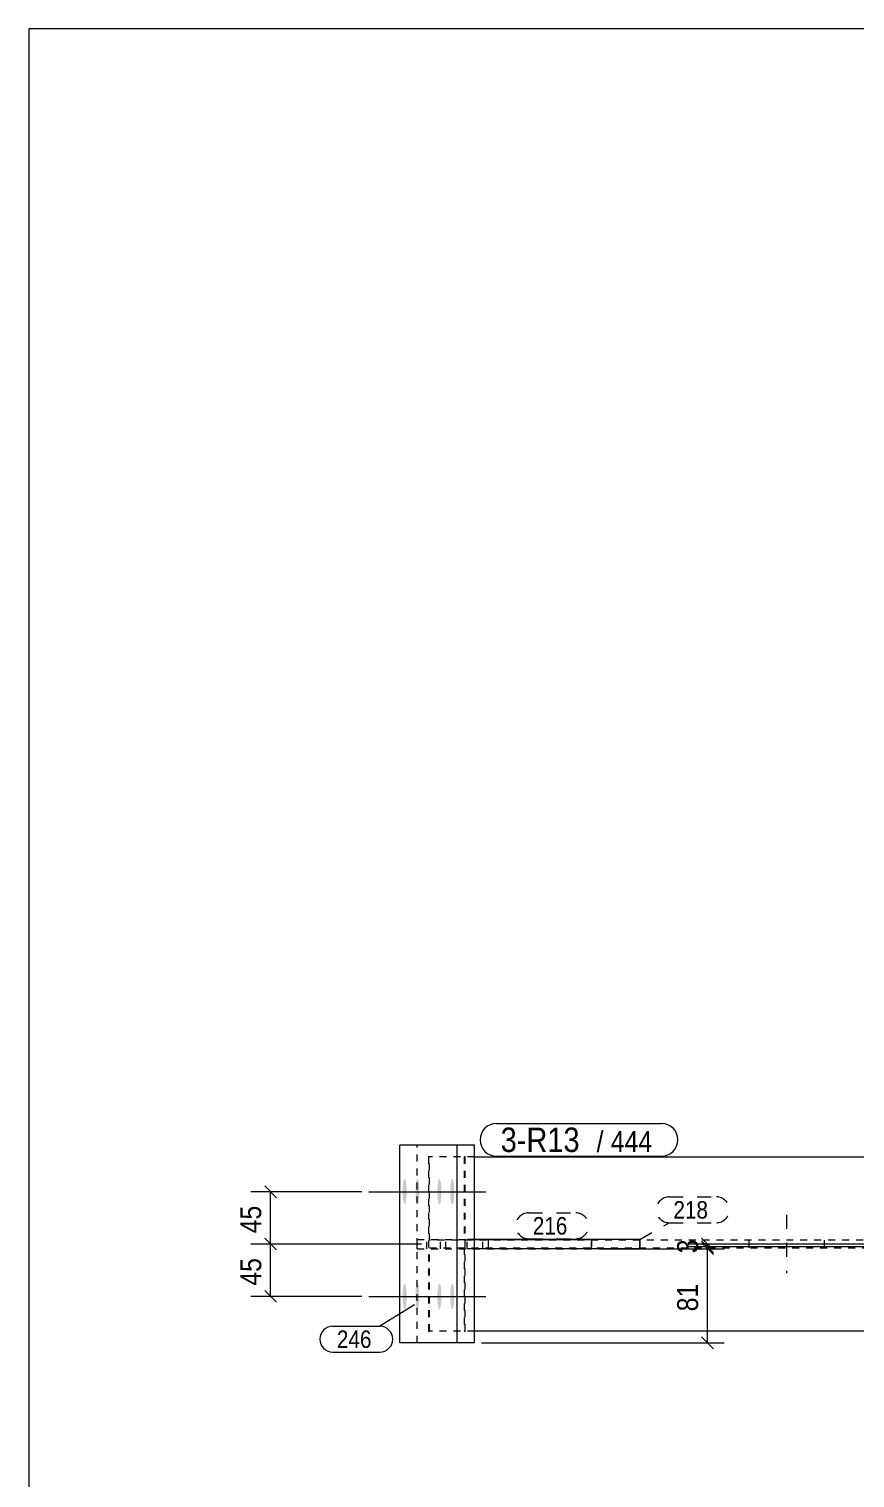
# Model space of a CAD drawing. Header units: millimetres. Extents: x 2 to 825, y 1 to 579.
# Drawn here: x 5 to 123.4, y 371.2 to 579 of the extents above; entities that cross this region are included whole.
import ezdxf

# ---------------------------------------------------------------- set-up
doc = ezdxf.new("R2010")
doc.units = ezdxf.units.MM
for name, pattern in [('XKITLINE00', [0]), ('XKITLINE01', [4, 1, -1, 1, -1]), ('XKITLINE02', [4, 2, -2])]:
    doc.linetypes.add(name, pattern=pattern)
for name, color, linetype, lineweight in [('Bolt', 3, 'Continuous', 0), ('Dimensions', 7, 'Continuous', 0), ('DrawingSheet', 5, 'Continuous', 0), ('Part', 2, 'Continuous', 0), ('PartMark', 7, 'Continuous', 0)]:
    doc.layers.add(name, color=color, linetype=linetype, lineweight=lineweight)
doc.styles.add('ARIAL', font='ARIAL.TTF')

# ---------------------------------------------------------------- blocks, each defined once
blk = doc.blocks.new('*A34')
at = {"layer": 'Bolt', "color": 3, "linetype": 'XKITLINE02', "lineweight": 0}
for p, q in [((113.61, 408.96), (113.61, 400.63)), ((108.19, 405.34), (108.19, 404.25)), ((119.02, 405.34), (119.02, 404.25))]:
    blk.add_line(p, q, dxfattribs=at)
blk = doc.blocks.new('*A44')
at = {"layer": 'Bolt'}
for points in [[(59.14, 412.25), (59.14, 412.2), (59.14, 412.16), (59.14, 412.11), (59.14, 412.07), (59.14, 412.02), (59.14, 411.98), (59.14, 411.94), (59.14, 411.89), (59.13, 411.85), (59.13, 411.8), (59.13, 411.76), (59.13, 411.72), (59.13, 411.68), (59.12, 411.63), (59.12, 411.59), (59.12, 411.55), (59.12, 411.51), (59.11, 411.47), (59.11, 411.43), (59.11, 411.39), (59.1, 411.35), (59.1, 411.31), (59.1, 411.27), (59.09, 411.24), (59.09, 411.2), (59.08, 411.17), (59.08, 411.13), (59.07, 411.1), (59.07, 411.06), (59.07, 411.03), (59.06, 411), (59.06, 410.97), (59.05, 410.94), (59.05, 410.91), (59.04, 410.88), (59.04, 410.85), (59.03, 410.82), (59.02, 410.79), (59.02, 410.77), (59.01, 410.74), (59.01, 410.72), (59, 410.7), (59, 410.68), (58.99, 410.66), (58.98, 410.64), (58.98, 410.62), (58.97, 410.6), (58.96, 410.58), (58.96, 410.57), (58.95, 410.55), (58.94, 410.54), (58.94, 410.53), (58.93, 410.52), (58.92, 410.5), (58.92, 410.5), (58.91, 410.49), (58.9, 410.48), (58.9, 410.47), (58.89, 410.47), (58.88, 410.47), (58.88, 410.46), (58.87, 410.46), (58.86, 410.46), (58.86, 410.46), (58.85, 410.46), (58.84, 410.47), (58.84, 410.47), (58.83, 410.47), (58.82, 410.48), (58.82, 410.49), (58.81, 410.5), (58.8, 410.5), (58.8, 410.52), (58.79, 410.53), (58.78, 410.54), (58.78, 410.55), (58.77, 410.57), (58.76, 410.58), (58.76, 410.6), (58.75, 410.62), (58.74, 410.64), (58.74, 410.66), (58.73, 410.68), (58.73, 410.7), (58.72, 410.72), (58.71, 410.74), (58.71, 410.77), (58.7, 410.79), (58.7, 410.82), (58.69, 410.85), (58.69, 410.88), (58.68, 410.91), (58.68, 410.94), (58.67, 410.97), (58.67, 411), (58.66, 411.03), (58.66, 411.06), (58.65, 411.1), (58.65, 411.13), (58.64, 411.17), (58.64, 411.2), (58.64, 411.24), (58.63, 411.27), (58.63, 411.31), (58.63, 411.35), (58.62, 411.39), (58.62, 411.43), (58.62, 411.47), (58.61, 411.51), (58.61, 411.55), (58.61, 411.59), (58.6, 411.63), (58.6, 411.68), (58.6, 411.72), (58.6, 411.76), (58.6, 411.8), (58.59, 411.85), (58.59, 411.89), (58.59, 411.94), (58.59, 411.98), (58.59, 412.02), (58.59, 412.07), (58.59, 412.11), (58.59, 412.16), (58.59, 412.2), (58.59, 412.25), (58.59, 412.29), (58.59, 412.34), (58.59, 412.38), (58.59, 412.43), (58.59, 412.47), (58.59, 412.52), (58.59, 412.56), (58.59, 412.61), (58.59, 412.65), (58.59, 412.7), (58.59, 412.74), (58.6, 412.78), (58.6, 412.83), (58.6, 412.87), (58.6, 412.91), (58.6, 412.95), (58.61, 413), (58.61, 413.04), (58.61, 413.08), (58.62, 413.12), (58.62, 413.16), (58.62, 413.2), (58.63, 413.24), (58.63, 413.27), (58.63, 413.31), (58.64, 413.35), (58.64, 413.39), (58.64, 413.42), (58.65, 413.46), (58.65, 413.49), (58.66, 413.52), (58.66, 413.56), (58.67, 413.59), (58.67, 413.62), (58.68, 413.65), (58.68, 413.68), (58.69, 413.71), (58.69, 413.74), (58.7, 413.77), (58.7, 413.79), (58.71, 413.82), (58.71, 413.84), (58.72, 413.87), (58.73, 413.89), (58.73, 413.91), (58.74, 413.93), (58.74, 413.95), (58.75, 413.97), (58.76, 413.99), (58.76, 414), (58.77, 414.02), (58.78, 414.03), (58.78, 414.05), (58.79, 414.06), (58.8, 414.07), (58.8, 414.08), (58.81, 414.09), (58.82, 414.1), (58.82, 414.11), (58.83, 414.11), (58.84, 414.12), (58.84, 414.12), (58.85, 414.12), (58.86, 414.13), (58.86, 414.13), (58.87, 414.13), (58.88, 414.12), (58.88, 414.12), (58.89, 414.12), (58.9, 414.11), (58.9, 414.11), (58.91, 414.1), (58.92, 414.09), (58.92, 414.08), (58.93, 414.07), (58.94, 414.06), (58.94, 414.05), (58.95, 414.03), (58.96, 414.02), (58.96, 414), (58.97, 413.99), (58.98, 413.97), (58.98, 413.95), (58.99, 413.93), (59, 413.91), (59, 413.89), (59.01, 413.87), (59.01, 413.84), (59.02, 413.82), (59.02, 413.79), (59.03, 413.77), (59.04, 413.74), (59.04, 413.71), (59.05, 413.68), (59.05, 413.65), (59.06, 413.62), (59.06, 413.59), (59.07, 413.56), (59.07, 413.52), (59.07, 413.49), (59.08, 413.46), (59.08, 413.42), (59.09, 413.39), (59.09, 413.35), (59.1, 413.31), (59.1, 413.27), (59.1, 413.24), (59.11, 413.2), (59.11, 413.16), (59.11, 413.12), (59.12, 413.08), (59.12, 413.04), (59.12, 413), (59.12, 412.95), (59.13, 412.91), (59.13, 412.87), (59.13, 412.83), (59.13, 412.78), (59.13, 412.74), (59.14, 412.7), (59.14, 412.65), (59.14, 412.61), (59.14, 412.56), (59.14, 412.52), (59.14, 412.47), (59.14, 412.43), (59.14, 412.38), (59.14, 412.34), (59.14, 412.29)], [(60.98, 412.25), (60.98, 412.2), (60.98, 412.16), (60.98, 412.11), (60.98, 412.07), (60.98, 412.02), (60.98, 411.98), (60.98, 411.94), (60.98, 411.89), (60.97, 411.85), (60.97, 411.8), (60.97, 411.76), (60.97, 411.72), (60.97, 411.68), (60.96, 411.63), (60.96, 411.59), (60.96, 411.55), (60.96, 411.51), (60.95, 411.47), (60.95, 411.43), (60.95, 411.39), (60.94, 411.35), (60.94, 411.31), (60.93, 411.27), (60.93, 411.24), (60.93, 411.2), (60.92, 411.17), (60.92, 411.13), (60.91, 411.1), (60.91, 411.06), (60.9, 411.03), (60.9, 411), (60.89, 410.97), (60.89, 410.94), (60.88, 410.91), (60.88, 410.88), (60.87, 410.85), (60.87, 410.82), (60.86, 410.79), (60.86, 410.77), (60.85, 410.74), (60.85, 410.72), (60.84, 410.7), (60.83, 410.68), (60.83, 410.66), (60.82, 410.64), (60.81, 410.62), (60.81, 410.6), (60.8, 410.58), (60.79, 410.57), (60.79, 410.55), (60.78, 410.54), (60.78, 410.53), (60.77, 410.52), (60.76, 410.5), (60.75, 410.5), (60.75, 410.49), (60.74, 410.48), (60.73, 410.47), (60.73, 410.47), (60.72, 410.47), (60.71, 410.46), (60.71, 410.46), (60.7, 410.46), (60.69, 410.46), (60.69, 410.46), (60.68, 410.47), (60.67, 410.47), (60.66, 410.47), (60.66, 410.48), (60.65, 410.49), (60.64, 410.5), (60.64, 410.5), (60.63, 410.52), (60.62, 410.53), (60.62, 410.54), (60.61, 410.55), (60.6, 410.57), (60.6, 410.58), (60.59, 410.6), (60.58, 410.62), (60.58, 410.64), (60.57, 410.66), (60.57, 410.68), (60.56, 410.7), (60.55, 410.72), (60.55, 410.74), (60.54, 410.77), (60.54, 410.79), (60.53, 410.82), (60.53, 410.85), (60.52, 410.88), (60.51, 410.91), (60.51, 410.94), (60.5, 410.97), (60.5, 411), (60.49, 411.03), (60.49, 411.06), (60.49, 411.1), (60.48, 411.13), (60.48, 411.17), (60.47, 411.2), (60.47, 411.24), (60.46, 411.27), (60.46, 411.31), (60.46, 411.35), (60.45, 411.39), (60.45, 411.43), (60.45, 411.47), (60.44, 411.51), (60.44, 411.55), (60.44, 411.59), (60.44, 411.63), (60.43, 411.68), (60.43, 411.72), (60.43, 411.76), (60.43, 411.8), (60.43, 411.85), (60.42, 411.89), (60.42, 411.94), (60.42, 411.98), (60.42, 412.02), (60.42, 412.07), (60.42, 412.11), (60.42, 412.16), (60.42, 412.2), (60.42, 412.25), (60.42, 412.29), (60.42, 412.34), (60.42, 412.38), (60.42, 412.43), (60.42, 412.47), (60.42, 412.52), (60.42, 412.56), (60.42, 412.61), (60.42, 412.65), (60.42, 412.7), (60.43, 412.74), (60.43, 412.78), (60.43, 412.83), (60.43, 412.87), (60.43, 412.91), (60.44, 412.95), (60.44, 413), (60.44, 413.04), (60.44, 413.08), (60.45, 413.12), (60.45, 413.16), (60.45, 413.2), (60.46, 413.24), (60.46, 413.27), (60.46, 413.31), (60.47, 413.35), (60.47, 413.39), (60.48, 413.42), (60.48, 413.46), (60.49, 413.49), (60.49, 413.52), (60.49, 413.56), (60.5, 413.59), (60.5, 413.62), (60.51, 413.65), (60.51, 413.68), (60.52, 413.71), (60.53, 413.74), (60.53, 413.77), (60.54, 413.79), (60.54, 413.82), (60.55, 413.84), (60.55, 413.87), (60.56, 413.89), (60.57, 413.91), (60.57, 413.93), (60.58, 413.95), (60.58, 413.97), (60.59, 413.99), (60.6, 414), (60.6, 414.02), (60.61, 414.03), (60.62, 414.05), (60.62, 414.06), (60.63, 414.07), (60.64, 414.08), (60.64, 414.09), (60.65, 414.1), (60.66, 414.11), (60.66, 414.11), (60.67, 414.12), (60.68, 414.12), (60.69, 414.12), (60.69, 414.13), (60.7, 414.13), (60.71, 414.13), (60.71, 414.12), (60.72, 414.12), (60.73, 414.12), (60.73, 414.11), (60.74, 414.11), (60.75, 414.1), (60.75, 414.09), (60.76, 414.08), (60.77, 414.07), (60.78, 414.06), (60.78, 414.05), (60.79, 414.03), (60.79, 414.02), (60.8, 414), (60.81, 413.99), (60.81, 413.97), (60.82, 413.95), (60.83, 413.93), (60.83, 413.91), (60.84, 413.89), (60.85, 413.87), (60.85, 413.84), (60.86, 413.82), (60.86, 413.79), (60.87, 413.77), (60.87, 413.74), (60.88, 413.71), (60.88, 413.68), (60.89, 413.65), (60.89, 413.62), (60.9, 413.59), (60.9, 413.56), (60.91, 413.52), (60.91, 413.49), (60.92, 413.46), (60.92, 413.42), (60.93, 413.39), (60.93, 413.35), (60.93, 413.31), (60.94, 413.27), (60.94, 413.24), (60.95, 413.2), (60.95, 413.16), (60.95, 413.12), (60.96, 413.08), (60.96, 413.04), (60.96, 413), (60.96, 412.95), (60.97, 412.91), (60.97, 412.87), (60.97, 412.83), (60.97, 412.78), (60.97, 412.74), (60.98, 412.7), (60.98, 412.65), (60.98, 412.61), (60.98, 412.56), (60.98, 412.52), (60.98, 412.47), (60.98, 412.43), (60.98, 412.38), (60.98, 412.34), (60.98, 412.29)], [(64.14, 412.25), (64.14, 412.2), (64.14, 412.16), (64.14, 412.11), (64.14, 412.07), (64.13, 412.02), (64.13, 411.98), (64.13, 411.94), (64.13, 411.89), (64.13, 411.85), (64.13, 411.8), (64.12, 411.76), (64.12, 411.72), (64.12, 411.68), (64.12, 411.63), (64.12, 411.59), (64.11, 411.55), (64.11, 411.51), (64.11, 411.47), (64.1, 411.43), (64.1, 411.39), (64.1, 411.35), (64.09, 411.31), (64.09, 411.27), (64.08, 411.24), (64.08, 411.2), (64.08, 411.17), (64.07, 411.13), (64.07, 411.1), (64.06, 411.06), (64.06, 411.03), (64.05, 411), (64.05, 410.97), (64.04, 410.94), (64.04, 410.91), (64.03, 410.88), (64.03, 410.85), (64.02, 410.82), (64.01, 410.79), (64.01, 410.77), (64, 410.74), (64, 410.72), (63.99, 410.7), (63.98, 410.68), (63.98, 410.66), (63.97, 410.64), (63.96, 410.62), (63.96, 410.6), (63.95, 410.58), (63.94, 410.57), (63.94, 410.55), (63.93, 410.54), (63.92, 410.53), (63.92, 410.52), (63.91, 410.5), (63.9, 410.5), (63.9, 410.49), (63.89, 410.48), (63.88, 410.47), (63.87, 410.47), (63.87, 410.47), (63.86, 410.46), (63.85, 410.46), (63.85, 410.46), (63.84, 410.46), (63.83, 410.46), (63.83, 410.47), (63.82, 410.47), (63.81, 410.47), (63.8, 410.48), (63.8, 410.49), (63.79, 410.5), (63.78, 410.5), (63.78, 410.52), (63.77, 410.53), (63.76, 410.54), (63.76, 410.55), (63.75, 410.57), (63.74, 410.58), (63.74, 410.6), (63.73, 410.62), (63.72, 410.64), (63.72, 410.66), (63.71, 410.68), (63.7, 410.7), (63.7, 410.72), (63.69, 410.74), (63.68, 410.77), (63.68, 410.79), (63.67, 410.82), (63.67, 410.85), (63.66, 410.88), (63.66, 410.91), (63.65, 410.94), (63.65, 410.97), (63.64, 411), (63.64, 411.03), (63.63, 411.06), (63.63, 411.1), (63.62, 411.13), (63.62, 411.17), (63.61, 411.2), (63.61, 411.24), (63.6, 411.27), (63.6, 411.31), (63.6, 411.35), (63.59, 411.39), (63.59, 411.43), (63.59, 411.47), (63.58, 411.51), (63.58, 411.55), (63.58, 411.59), (63.58, 411.63), (63.57, 411.68), (63.57, 411.72), (63.57, 411.76), (63.57, 411.8), (63.56, 411.85), (63.56, 411.89), (63.56, 411.94), (63.56, 411.98), (63.56, 412.02), (63.56, 412.07), (63.56, 412.11), (63.56, 412.16), (63.56, 412.2), (63.56, 412.25), (63.56, 412.29), (63.56, 412.34), (63.56, 412.38), (63.56, 412.43), (63.56, 412.47), (63.56, 412.52), (63.56, 412.56), (63.56, 412.61), (63.56, 412.65), (63.56, 412.7), (63.56, 412.74), (63.57, 412.78), (63.57, 412.83), (63.57, 412.87), (63.57, 412.91), (63.58, 412.95), (63.58, 413), (63.58, 413.04), (63.58, 413.08), (63.59, 413.12), (63.59, 413.16), (63.59, 413.2), (63.6, 413.24), (63.6, 413.27), (63.6, 413.31), (63.61, 413.35), (63.61, 413.39), (63.62, 413.42), (63.62, 413.46), (63.63, 413.49), (63.63, 413.52), (63.64, 413.56), (63.64, 413.59), (63.65, 413.62), (63.65, 413.65), (63.66, 413.68), (63.66, 413.71), (63.67, 413.74), (63.67, 413.77), (63.68, 413.79), (63.68, 413.82), (63.69, 413.84), (63.7, 413.87), (63.7, 413.89), (63.71, 413.91), (63.72, 413.93), (63.72, 413.95), (63.73, 413.97), (63.74, 413.99), (63.74, 414), (63.75, 414.02), (63.76, 414.03), (63.76, 414.05), (63.77, 414.06), (63.78, 414.07), (63.78, 414.08), (63.79, 414.09), (63.8, 414.1), (63.8, 414.11), (63.81, 414.11), (63.82, 414.12), (63.83, 414.12), (63.83, 414.12), (63.84, 414.13), (63.85, 414.13), (63.85, 414.13), (63.86, 414.12), (63.87, 414.12), (63.87, 414.12), (63.88, 414.11), (63.89, 414.11), (63.9, 414.1), (63.9, 414.09), (63.91, 414.08), (63.92, 414.07), (63.92, 414.06), (63.93, 414.05), (63.94, 414.03), (63.94, 414.02), (63.95, 414), (63.96, 413.99), (63.96, 413.97), (63.97, 413.95), (63.98, 413.93), (63.98, 413.91), (63.99, 413.89), (64, 413.87), (64, 413.84), (64.01, 413.82), (64.01, 413.79), (64.02, 413.77), (64.03, 413.74), (64.03, 413.71), (64.04, 413.68), (64.04, 413.65), (64.05, 413.62), (64.05, 413.59), (64.06, 413.56), (64.06, 413.52), (64.07, 413.49), (64.07, 413.46), (64.08, 413.42), (64.08, 413.39), (64.08, 413.35), (64.09, 413.31), (64.09, 413.27), (64.1, 413.24), (64.1, 413.2), (64.1, 413.16), (64.11, 413.12), (64.11, 413.08), (64.11, 413.04), (64.12, 413), (64.12, 412.95), (64.12, 412.91), (64.12, 412.87), (64.12, 412.83), (64.13, 412.78), (64.13, 412.74), (64.13, 412.7), (64.13, 412.65), (64.13, 412.61), (64.13, 412.56), (64.14, 412.52), (64.14, 412.47), (64.14, 412.43), (64.14, 412.38), (64.14, 412.34), (64.14, 412.29)], [(65.98, 412.25), (65.98, 412.2), (65.98, 412.16), (65.98, 412.11), (65.98, 412.07), (65.97, 412.02), (65.97, 411.98), (65.97, 411.94), (65.97, 411.89), (65.97, 411.85), (65.97, 411.8), (65.97, 411.76), (65.96, 411.72), (65.96, 411.68), (65.96, 411.63), (65.96, 411.59), (65.95, 411.55), (65.95, 411.51), (65.95, 411.47), (65.94, 411.43), (65.94, 411.39), (65.94, 411.35), (65.93, 411.31), (65.93, 411.27), (65.92, 411.24), (65.92, 411.2), (65.92, 411.17), (65.91, 411.13), (65.91, 411.1), (65.9, 411.06), (65.9, 411.03), (65.89, 411), (65.89, 410.97), (65.88, 410.94), (65.88, 410.91), (65.87, 410.88), (65.86, 410.85), (65.86, 410.82), (65.85, 410.79), (65.85, 410.77), (65.84, 410.74), (65.83, 410.72), (65.83, 410.7), (65.82, 410.68), (65.82, 410.66), (65.81, 410.64), (65.8, 410.62), (65.8, 410.6), (65.79, 410.58), (65.78, 410.57), (65.77, 410.55), (65.77, 410.54), (65.76, 410.53), (65.75, 410.52), (65.75, 410.5), (65.74, 410.5), (65.73, 410.49), (65.73, 410.48), (65.72, 410.47), (65.71, 410.47), (65.7, 410.47), (65.7, 410.46), (65.69, 410.46), (65.68, 410.46), (65.67, 410.46), (65.67, 410.46), (65.66, 410.47), (65.65, 410.47), (65.65, 410.47), (65.64, 410.48), (65.63, 410.49), (65.62, 410.5), (65.62, 410.5), (65.61, 410.52), (65.6, 410.53), (65.6, 410.54), (65.59, 410.55), (65.58, 410.57), (65.58, 410.58), (65.57, 410.6), (65.56, 410.62), (65.56, 410.64), (65.55, 410.66), (65.54, 410.68), (65.54, 410.7), (65.53, 410.72), (65.52, 410.74), (65.52, 410.77), (65.51, 410.79), (65.51, 410.82), (65.5, 410.85), (65.49, 410.88), (65.49, 410.91), (65.48, 410.94), (65.48, 410.97), (65.47, 411), (65.47, 411.03), (65.46, 411.06), (65.46, 411.1), (65.45, 411.13), (65.45, 411.17), (65.44, 411.2), (65.44, 411.24), (65.44, 411.27), (65.43, 411.31), (65.43, 411.35), (65.42, 411.39), (65.42, 411.43), (65.42, 411.47), (65.41, 411.51), (65.41, 411.55), (65.41, 411.59), (65.41, 411.63), (65.4, 411.68), (65.4, 411.72), (65.4, 411.76), (65.4, 411.8), (65.4, 411.85), (65.39, 411.89), (65.39, 411.94), (65.39, 411.98), (65.39, 412.02), (65.39, 412.07), (65.39, 412.11), (65.39, 412.16), (65.39, 412.2), (65.39, 412.25), (65.39, 412.29), (65.39, 412.34), (65.39, 412.38), (65.39, 412.43), (65.39, 412.47), (65.39, 412.52), (65.39, 412.56), (65.39, 412.61), (65.39, 412.65), (65.39, 412.7), (65.4, 412.74), (65.4, 412.78), (65.4, 412.83), (65.4, 412.87), (65.4, 412.91), (65.41, 412.95), (65.41, 413), (65.41, 413.04), (65.41, 413.08), (65.42, 413.12), (65.42, 413.16), (65.42, 413.2), (65.43, 413.24), (65.43, 413.27), (65.44, 413.31), (65.44, 413.35), (65.44, 413.39), (65.45, 413.42), (65.45, 413.46), (65.46, 413.49), (65.46, 413.52), (65.47, 413.56), (65.47, 413.59), (65.48, 413.62), (65.48, 413.65), (65.49, 413.68), (65.49, 413.71), (65.5, 413.74), (65.51, 413.77), (65.51, 413.79), (65.52, 413.82), (65.52, 413.84), (65.53, 413.87), (65.54, 413.89), (65.54, 413.91), (65.55, 413.93), (65.56, 413.95), (65.56, 413.97), (65.57, 413.99), (65.58, 414), (65.58, 414.02), (65.59, 414.03), (65.6, 414.05), (65.6, 414.06), (65.61, 414.07), (65.62, 414.08), (65.62, 414.09), (65.63, 414.1), (65.64, 414.11), (65.65, 414.11), (65.65, 414.12), (65.66, 414.12), (65.67, 414.12), (65.67, 414.13), (65.68, 414.13), (65.69, 414.13), (65.7, 414.12), (65.7, 414.12), (65.71, 414.12), (65.72, 414.11), (65.73, 414.11), (65.73, 414.1), (65.74, 414.09), (65.75, 414.08), (65.75, 414.07), (65.76, 414.06), (65.77, 414.05), (65.77, 414.03), (65.78, 414.02), (65.79, 414), (65.8, 413.99), (65.8, 413.97), (65.81, 413.95), (65.82, 413.93), (65.82, 413.91), (65.83, 413.89), (65.83, 413.87), (65.84, 413.84), (65.85, 413.82), (65.85, 413.79), (65.86, 413.77), (65.86, 413.74), (65.87, 413.71), (65.88, 413.68), (65.88, 413.65), (65.89, 413.62), (65.89, 413.59), (65.9, 413.56), (65.9, 413.52), (65.91, 413.49), (65.91, 413.46), (65.92, 413.42), (65.92, 413.39), (65.92, 413.35), (65.93, 413.31), (65.93, 413.27), (65.94, 413.24), (65.94, 413.2), (65.94, 413.16), (65.95, 413.12), (65.95, 413.08), (65.95, 413.04), (65.96, 413), (65.96, 412.95), (65.96, 412.91), (65.96, 412.87), (65.97, 412.83), (65.97, 412.78), (65.97, 412.74), (65.97, 412.7), (65.97, 412.65), (65.97, 412.61), (65.97, 412.56), (65.98, 412.52), (65.98, 412.47), (65.98, 412.43), (65.98, 412.38), (65.98, 412.34), (65.98, 412.29)], [(59.14, 397.25), (59.14, 397.2), (59.14, 397.16), (59.14, 397.11), (59.14, 397.07), (59.14, 397.02), (59.14, 396.98), (59.14, 396.94), (59.14, 396.89), (59.13, 396.85), (59.13, 396.8), (59.13, 396.76), (59.13, 396.72), (59.13, 396.68), (59.12, 396.63), (59.12, 396.59), (59.12, 396.55), (59.12, 396.51), (59.11, 396.47), (59.11, 396.43), (59.11, 396.39), (59.1, 396.35), (59.1, 396.31), (59.1, 396.27), (59.09, 396.24), (59.09, 396.2), (59.08, 396.17), (59.08, 396.13), (59.07, 396.1), (59.07, 396.06), (59.07, 396.03), (59.06, 396), (59.06, 395.97), (59.05, 395.94), (59.05, 395.91), (59.04, 395.88), (59.04, 395.85), (59.03, 395.82), (59.02, 395.79), (59.02, 395.77), (59.01, 395.74), (59.01, 395.72), (59, 395.7), (59, 395.68), (58.99, 395.66), (58.98, 395.64), (58.98, 395.62), (58.97, 395.6), (58.96, 395.58), (58.96, 395.57), (58.95, 395.55), (58.94, 395.54), (58.94, 395.53), (58.93, 395.52), (58.92, 395.5), (58.92, 395.5), (58.91, 395.49), (58.9, 395.48), (58.9, 395.47), (58.89, 395.47), (58.88, 395.47), (58.88, 395.46), (58.87, 395.46), (58.86, 395.46), (58.86, 395.46), (58.85, 395.46), (58.84, 395.47), (58.84, 395.47), (58.83, 395.47), (58.82, 395.48), (58.82, 395.49), (58.81, 395.5), (58.8, 395.5), (58.8, 395.52), (58.79, 395.53), (58.78, 395.54), (58.78, 395.55), (58.77, 395.57), (58.76, 395.58), (58.76, 395.6), (58.75, 395.62), (58.74, 395.64), (58.74, 395.66), (58.73, 395.68), (58.73, 395.7), (58.72, 395.72), (58.71, 395.74), (58.71, 395.77), (58.7, 395.79), (58.7, 395.82), (58.69, 395.85), (58.69, 395.88), (58.68, 395.91), (58.68, 395.94), (58.67, 395.97), (58.67, 396), (58.66, 396.03), (58.66, 396.06), (58.65, 396.1), (58.65, 396.13), (58.64, 396.17), (58.64, 396.2), (58.64, 396.24), (58.63, 396.27), (58.63, 396.31), (58.63, 396.35), (58.62, 396.39), (58.62, 396.43), (58.62, 396.47), (58.61, 396.51), (58.61, 396.55), (58.61, 396.59), (58.6, 396.63), (58.6, 396.68), (58.6, 396.72), (58.6, 396.76), (58.6, 396.8), (58.59, 396.85), (58.59, 396.89), (58.59, 396.94), (58.59, 396.98), (58.59, 397.02), (58.59, 397.07), (58.59, 397.11), (58.59, 397.16), (58.59, 397.2), (58.59, 397.25), (58.59, 397.29), (58.59, 397.34), (58.59, 397.38), (58.59, 397.43), (58.59, 397.47), (58.59, 397.52), (58.59, 397.56), (58.59, 397.61), (58.59, 397.65), (58.59, 397.7), (58.59, 397.74), (58.6, 397.78), (58.6, 397.83), (58.6, 397.87), (58.6, 397.91), (58.6, 397.95), (58.61, 398), (58.61, 398.04), (58.61, 398.08), (58.62, 398.12), (58.62, 398.16), (58.62, 398.2), (58.63, 398.24), (58.63, 398.27), (58.63, 398.31), (58.64, 398.35), (58.64, 398.39), (58.64, 398.42), (58.65, 398.46), (58.65, 398.49), (58.66, 398.52), (58.66, 398.56), (58.67, 398.59), (58.67, 398.62), (58.68, 398.65), (58.68, 398.68), (58.69, 398.71), (58.69, 398.74), (58.7, 398.77), (58.7, 398.79), (58.71, 398.82), (58.71, 398.84), (58.72, 398.87), (58.73, 398.89), (58.73, 398.91), (58.74, 398.93), (58.74, 398.95), (58.75, 398.97), (58.76, 398.99), (58.76, 399), (58.77, 399.02), (58.78, 399.03), (58.78, 399.05), (58.79, 399.06), (58.8, 399.07), (58.8, 399.08), (58.81, 399.09), (58.82, 399.1), (58.82, 399.11), (58.83, 399.11), (58.84, 399.12), (58.84, 399.12), (58.85, 399.12), (58.86, 399.13), (58.86, 399.13), (58.87, 399.13), (58.88, 399.12), (58.88, 399.12), (58.89, 399.12), (58.9, 399.11), (58.9, 399.11), (58.91, 399.1), (58.92, 399.09), (58.92, 399.08), (58.93, 399.07), (58.94, 399.06), (58.94, 399.05), (58.95, 399.03), (58.96, 399.02), (58.96, 399), (58.97, 398.99), (58.98, 398.97), (58.98, 398.95), (58.99, 398.93), (59, 398.91), (59, 398.89), (59.01, 398.87), (59.01, 398.84), (59.02, 398.82), (59.02, 398.79), (59.03, 398.77), (59.04, 398.74), (59.04, 398.71), (59.05, 398.68), (59.05, 398.65), (59.06, 398.62), (59.06, 398.59), (59.07, 398.56), (59.07, 398.52), (59.07, 398.49), (59.08, 398.46), (59.08, 398.42), (59.09, 398.39), (59.09, 398.35), (59.1, 398.31), (59.1, 398.27), (59.1, 398.24), (59.11, 398.2), (59.11, 398.16), (59.11, 398.12), (59.12, 398.08), (59.12, 398.04), (59.12, 398), (59.12, 397.95), (59.13, 397.91), (59.13, 397.87), (59.13, 397.83), (59.13, 397.78), (59.13, 397.74), (59.14, 397.7), (59.14, 397.65), (59.14, 397.61), (59.14, 397.56), (59.14, 397.52), (59.14, 397.47), (59.14, 397.43), (59.14, 397.38), (59.14, 397.34), (59.14, 397.29)], [(60.98, 397.25), (60.98, 397.2), (60.98, 397.16), (60.98, 397.11), (60.98, 397.07), (60.98, 397.02), (60.98, 396.98), (60.98, 396.94), (60.98, 396.89), (60.97, 396.85), (60.97, 396.8), (60.97, 396.76), (60.97, 396.72), (60.97, 396.68), (60.96, 396.63), (60.96, 396.59), (60.96, 396.55), (60.96, 396.51), (60.95, 396.47), (60.95, 396.43), (60.95, 396.39), (60.94, 396.35), (60.94, 396.31), (60.93, 396.27), (60.93, 396.24), (60.93, 396.2), (60.92, 396.17), (60.92, 396.13), (60.91, 396.1), (60.91, 396.06), (60.9, 396.03), (60.9, 396), (60.89, 395.97), (60.89, 395.94), (60.88, 395.91), (60.88, 395.88), (60.87, 395.85), (60.87, 395.82), (60.86, 395.79), (60.86, 395.77), (60.85, 395.74), (60.85, 395.72), (60.84, 395.7), (60.83, 395.68), (60.83, 395.66), (60.82, 395.64), (60.81, 395.62), (60.81, 395.6), (60.8, 395.58), (60.79, 395.57), (60.79, 395.55), (60.78, 395.54), (60.78, 395.53), (60.77, 395.52), (60.76, 395.5), (60.75, 395.5), (60.75, 395.49), (60.74, 395.48), (60.73, 395.47), (60.73, 395.47), (60.72, 395.47), (60.71, 395.46), (60.71, 395.46), (60.7, 395.46), (60.69, 395.46), (60.69, 395.46), (60.68, 395.47), (60.67, 395.47), (60.66, 395.47), (60.66, 395.48), (60.65, 395.49), (60.64, 395.5), (60.64, 395.5), (60.63, 395.52), (60.62, 395.53), (60.62, 395.54), (60.61, 395.55), (60.6, 395.57), (60.6, 395.58), (60.59, 395.6), (60.58, 395.62), (60.58, 395.64), (60.57, 395.66), (60.57, 395.68), (60.56, 395.7), (60.55, 395.72), (60.55, 395.74), (60.54, 395.77), (60.54, 395.79), (60.53, 395.82), (60.53, 395.85), (60.52, 395.88), (60.51, 395.91), (60.51, 395.94), (60.5, 395.97), (60.5, 396), (60.49, 396.03), (60.49, 396.06), (60.49, 396.1), (60.48, 396.13), (60.48, 396.17), (60.47, 396.2), (60.47, 396.24), (60.46, 396.27), (60.46, 396.31), (60.46, 396.35), (60.45, 396.39), (60.45, 396.43), (60.45, 396.47), (60.44, 396.51), (60.44, 396.55), (60.44, 396.59), (60.44, 396.63), (60.43, 396.68), (60.43, 396.72), (60.43, 396.76), (60.43, 396.8), (60.43, 396.85), (60.42, 396.89), (60.42, 396.94), (60.42, 396.98), (60.42, 397.02), (60.42, 397.07), (60.42, 397.11), (60.42, 397.16), (60.42, 397.2), (60.42, 397.25), (60.42, 397.29), (60.42, 397.34), (60.42, 397.38), (60.42, 397.43), (60.42, 397.47), (60.42, 397.52), (60.42, 397.56), (60.42, 397.61), (60.42, 397.65), (60.42, 397.7), (60.43, 397.74), (60.43, 397.78), (60.43, 397.83), (60.43, 397.87), (60.43, 397.91), (60.44, 397.95), (60.44, 398), (60.44, 398.04), (60.44, 398.08), (60.45, 398.12), (60.45, 398.16), (60.45, 398.2), (60.46, 398.24), (60.46, 398.27), (60.46, 398.31), (60.47, 398.35), (60.47, 398.39), (60.48, 398.42), (60.48, 398.46), (60.49, 398.49), (60.49, 398.52), (60.49, 398.56), (60.5, 398.59), (60.5, 398.62), (60.51, 398.65), (60.51, 398.68), (60.52, 398.71), (60.53, 398.74), (60.53, 398.77), (60.54, 398.79), (60.54, 398.82), (60.55, 398.84), (60.55, 398.87), (60.56, 398.89), (60.57, 398.91), (60.57, 398.93), (60.58, 398.95), (60.58, 398.97), (60.59, 398.99), (60.6, 399), (60.6, 399.02), (60.61, 399.03), (60.62, 399.05), (60.62, 399.06), (60.63, 399.07), (60.64, 399.08), (60.64, 399.09), (60.65, 399.1), (60.66, 399.11), (60.66, 399.11), (60.67, 399.12), (60.68, 399.12), (60.69, 399.12), (60.69, 399.13), (60.7, 399.13), (60.71, 399.13), (60.71, 399.12), (60.72, 399.12), (60.73, 399.12), (60.73, 399.11), (60.74, 399.11), (60.75, 399.1), (60.75, 399.09), (60.76, 399.08), (60.77, 399.07), (60.78, 399.06), (60.78, 399.05), (60.79, 399.03), (60.79, 399.02), (60.8, 399), (60.81, 398.99), (60.81, 398.97), (60.82, 398.95), (60.83, 398.93), (60.83, 398.91), (60.84, 398.89), (60.85, 398.87), (60.85, 398.84), (60.86, 398.82), (60.86, 398.79), (60.87, 398.77), (60.87, 398.74), (60.88, 398.71), (60.88, 398.68), (60.89, 398.65), (60.89, 398.62), (60.9, 398.59), (60.9, 398.56), (60.91, 398.52), (60.91, 398.49), (60.92, 398.46), (60.92, 398.42), (60.93, 398.39), (60.93, 398.35), (60.93, 398.31), (60.94, 398.27), (60.94, 398.24), (60.95, 398.2), (60.95, 398.16), (60.95, 398.12), (60.96, 398.08), (60.96, 398.04), (60.96, 398), (60.96, 397.95), (60.97, 397.91), (60.97, 397.87), (60.97, 397.83), (60.97, 397.78), (60.97, 397.74), (60.98, 397.7), (60.98, 397.65), (60.98, 397.61), (60.98, 397.56), (60.98, 397.52), (60.98, 397.47), (60.98, 397.43), (60.98, 397.38), (60.98, 397.34), (60.98, 397.29)], [(64.14, 397.25), (64.14, 397.2), (64.14, 397.16), (64.14, 397.11), (64.14, 397.07), (64.13, 397.02), (64.13, 396.98), (64.13, 396.94), (64.13, 396.89), (64.13, 396.85), (64.13, 396.8), (64.12, 396.76), (64.12, 396.72), (64.12, 396.68), (64.12, 396.63), (64.12, 396.59), (64.11, 396.55), (64.11, 396.51), (64.11, 396.47), (64.1, 396.43), (64.1, 396.39), (64.1, 396.35), (64.09, 396.31), (64.09, 396.27), (64.08, 396.24), (64.08, 396.2), (64.08, 396.17), (64.07, 396.13), (64.07, 396.1), (64.06, 396.06), (64.06, 396.03), (64.05, 396), (64.05, 395.97), (64.04, 395.94), (64.04, 395.91), (64.03, 395.88), (64.03, 395.85), (64.02, 395.82), (64.01, 395.79), (64.01, 395.77), (64, 395.74), (64, 395.72), (63.99, 395.7), (63.98, 395.68), (63.98, 395.66), (63.97, 395.64), (63.96, 395.62), (63.96, 395.6), (63.95, 395.58), (63.94, 395.57), (63.94, 395.55), (63.93, 395.54), (63.92, 395.53), (63.92, 395.52), (63.91, 395.5), (63.9, 395.5), (63.9, 395.49), (63.89, 395.48), (63.88, 395.47), (63.87, 395.47), (63.87, 395.47), (63.86, 395.46), (63.85, 395.46), (63.85, 395.46), (63.84, 395.46), (63.83, 395.46), (63.83, 395.47), (63.82, 395.47), (63.81, 395.47), (63.8, 395.48), (63.8, 395.49), (63.79, 395.5), (63.78, 395.5), (63.78, 395.52), (63.77, 395.53), (63.76, 395.54), (63.76, 395.55), (63.75, 395.57), (63.74, 395.58), (63.74, 395.6), (63.73, 395.62), (63.72, 395.64), (63.72, 395.66), (63.71, 395.68), (63.7, 395.7), (63.7, 395.72), (63.69, 395.74), (63.68, 395.77), (63.68, 395.79), (63.67, 395.82), (63.67, 395.85), (63.66, 395.88), (63.66, 395.91), (63.65, 395.94), (63.65, 395.97), (63.64, 396), (63.64, 396.03), (63.63, 396.06), (63.63, 396.1), (63.62, 396.13), (63.62, 396.17), (63.61, 396.2), (63.61, 396.24), (63.6, 396.27), (63.6, 396.31), (63.6, 396.35), (63.59, 396.39), (63.59, 396.43), (63.59, 396.47), (63.58, 396.51), (63.58, 396.55), (63.58, 396.59), (63.58, 396.63), (63.57, 396.68), (63.57, 396.72), (63.57, 396.76), (63.57, 396.8), (63.56, 396.85), (63.56, 396.89), (63.56, 396.94), (63.56, 396.98), (63.56, 397.02), (63.56, 397.07), (63.56, 397.11), (63.56, 397.16), (63.56, 397.2), (63.56, 397.25), (63.56, 397.29), (63.56, 397.34), (63.56, 397.38), (63.56, 397.43), (63.56, 397.47), (63.56, 397.52), (63.56, 397.56), (63.56, 397.61), (63.56, 397.65), (63.56, 397.7), (63.56, 397.74), (63.57, 397.78), (63.57, 397.83), (63.57, 397.87), (63.57, 397.91), (63.58, 397.95), (63.58, 398), (63.58, 398.04), (63.58, 398.08), (63.59, 398.12), (63.59, 398.16), (63.59, 398.2), (63.6, 398.24), (63.6, 398.27), (63.6, 398.31), (63.61, 398.35), (63.61, 398.39), (63.62, 398.42), (63.62, 398.46), (63.63, 398.49), (63.63, 398.52), (63.64, 398.56), (63.64, 398.59), (63.65, 398.62), (63.65, 398.65), (63.66, 398.68), (63.66, 398.71), (63.67, 398.74), (63.67, 398.77), (63.68, 398.79), (63.68, 398.82), (63.69, 398.84), (63.7, 398.87), (63.7, 398.89), (63.71, 398.91), (63.72, 398.93), (63.72, 398.95), (63.73, 398.97), (63.74, 398.99), (63.74, 399), (63.75, 399.02), (63.76, 399.03), (63.76, 399.05), (63.77, 399.06), (63.78, 399.07), (63.78, 399.08), (63.79, 399.09), (63.8, 399.1), (63.8, 399.11), (63.81, 399.11), (63.82, 399.12), (63.83, 399.12), (63.83, 399.12), (63.84, 399.13), (63.85, 399.13), (63.85, 399.13), (63.86, 399.12), (63.87, 399.12), (63.87, 399.12), (63.88, 399.11), (63.89, 399.11), (63.9, 399.1), (63.9, 399.09), (63.91, 399.08), (63.92, 399.07), (63.92, 399.06), (63.93, 399.05), (63.94, 399.03), (63.94, 399.02), (63.95, 399), (63.96, 398.99), (63.96, 398.97), (63.97, 398.95), (63.98, 398.93), (63.98, 398.91), (63.99, 398.89), (64, 398.87), (64, 398.84), (64.01, 398.82), (64.01, 398.79), (64.02, 398.77), (64.03, 398.74), (64.03, 398.71), (64.04, 398.68), (64.04, 398.65), (64.05, 398.62), (64.05, 398.59), (64.06, 398.56), (64.06, 398.52), (64.07, 398.49), (64.07, 398.46), (64.08, 398.42), (64.08, 398.39), (64.08, 398.35), (64.09, 398.31), (64.09, 398.27), (64.1, 398.24), (64.1, 398.2), (64.1, 398.16), (64.11, 398.12), (64.11, 398.08), (64.11, 398.04), (64.12, 398), (64.12, 397.95), (64.12, 397.91), (64.12, 397.87), (64.12, 397.83), (64.13, 397.78), (64.13, 397.74), (64.13, 397.7), (64.13, 397.65), (64.13, 397.61), (64.13, 397.56), (64.14, 397.52), (64.14, 397.47), (64.14, 397.43), (64.14, 397.38), (64.14, 397.34), (64.14, 397.29)], [(65.98, 397.25), (65.98, 397.2), (65.98, 397.16), (65.98, 397.11), (65.98, 397.07), (65.97, 397.02), (65.97, 396.98), (65.97, 396.94), (65.97, 396.89), (65.97, 396.85), (65.97, 396.8), (65.97, 396.76), (65.96, 396.72), (65.96, 396.68), (65.96, 396.63), (65.96, 396.59), (65.95, 396.55), (65.95, 396.51), (65.95, 396.47), (65.94, 396.43), (65.94, 396.39), (65.94, 396.35), (65.93, 396.31), (65.93, 396.27), (65.92, 396.24), (65.92, 396.2), (65.92, 396.17), (65.91, 396.13), (65.91, 396.1), (65.9, 396.06), (65.9, 396.03), (65.89, 396), (65.89, 395.97), (65.88, 395.94), (65.88, 395.91), (65.87, 395.88), (65.86, 395.85), (65.86, 395.82), (65.85, 395.79), (65.85, 395.77), (65.84, 395.74), (65.83, 395.72), (65.83, 395.7), (65.82, 395.68), (65.82, 395.66), (65.81, 395.64), (65.8, 395.62), (65.8, 395.6), (65.79, 395.58), (65.78, 395.57), (65.77, 395.55), (65.77, 395.54), (65.76, 395.53), (65.75, 395.52), (65.75, 395.5), (65.74, 395.5), (65.73, 395.49), (65.73, 395.48), (65.72, 395.47), (65.71, 395.47), (65.7, 395.47), (65.7, 395.46), (65.69, 395.46), (65.68, 395.46), (65.67, 395.46), (65.67, 395.46), (65.66, 395.47), (65.65, 395.47), (65.65, 395.47), (65.64, 395.48), (65.63, 395.49), (65.62, 395.5), (65.62, 395.5), (65.61, 395.52), (65.6, 395.53), (65.6, 395.54), (65.59, 395.55), (65.58, 395.57), (65.58, 395.58), (65.57, 395.6), (65.56, 395.62), (65.56, 395.64), (65.55, 395.66), (65.54, 395.68), (65.54, 395.7), (65.53, 395.72), (65.52, 395.74), (65.52, 395.77), (65.51, 395.79), (65.51, 395.82), (65.5, 395.85), (65.49, 395.88), (65.49, 395.91), (65.48, 395.94), (65.48, 395.97), (65.47, 396), (65.47, 396.03), (65.46, 396.06), (65.46, 396.1), (65.45, 396.13), (65.45, 396.17), (65.44, 396.2), (65.44, 396.24), (65.44, 396.27), (65.43, 396.31), (65.43, 396.35), (65.42, 396.39), (65.42, 396.43), (65.42, 396.47), (65.41, 396.51), (65.41, 396.55), (65.41, 396.59), (65.41, 396.63), (65.4, 396.68), (65.4, 396.72), (65.4, 396.76), (65.4, 396.8), (65.4, 396.85), (65.39, 396.89), (65.39, 396.94), (65.39, 396.98), (65.39, 397.02), (65.39, 397.07), (65.39, 397.11), (65.39, 397.16), (65.39, 397.2), (65.39, 397.25), (65.39, 397.29), (65.39, 397.34), (65.39, 397.38), (65.39, 397.43), (65.39, 397.47), (65.39, 397.52), (65.39, 397.56), (65.39, 397.61), (65.39, 397.65), (65.39, 397.7), (65.4, 397.74), (65.4, 397.78), (65.4, 397.83), (65.4, 397.87), (65.4, 397.91), (65.41, 397.95), (65.41, 398), (65.41, 398.04), (65.41, 398.08), (65.42, 398.12), (65.42, 398.16), (65.42, 398.2), (65.43, 398.24), (65.43, 398.27), (65.44, 398.31), (65.44, 398.35), (65.44, 398.39), (65.45, 398.42), (65.45, 398.46), (65.46, 398.49), (65.46, 398.52), (65.47, 398.56), (65.47, 398.59), (65.48, 398.62), (65.48, 398.65), (65.49, 398.68), (65.49, 398.71), (65.5, 398.74), (65.51, 398.77), (65.51, 398.79), (65.52, 398.82), (65.52, 398.84), (65.53, 398.87), (65.54, 398.89), (65.54, 398.91), (65.55, 398.93), (65.56, 398.95), (65.56, 398.97), (65.57, 398.99), (65.58, 399), (65.58, 399.02), (65.59, 399.03), (65.6, 399.05), (65.6, 399.06), (65.61, 399.07), (65.62, 399.08), (65.62, 399.09), (65.63, 399.1), (65.64, 399.11), (65.65, 399.11), (65.65, 399.12), (65.66, 399.12), (65.67, 399.12), (65.67, 399.13), (65.68, 399.13), (65.69, 399.13), (65.7, 399.12), (65.7, 399.12), (65.71, 399.12), (65.72, 399.11), (65.73, 399.11), (65.73, 399.1), (65.74, 399.09), (65.75, 399.08), (65.75, 399.07), (65.76, 399.06), (65.77, 399.05), (65.77, 399.03), (65.78, 399.02), (65.79, 399), (65.8, 398.99), (65.8, 398.97), (65.81, 398.95), (65.82, 398.93), (65.82, 398.91), (65.83, 398.89), (65.83, 398.87), (65.84, 398.84), (65.85, 398.82), (65.85, 398.79), (65.86, 398.77), (65.86, 398.74), (65.87, 398.71), (65.88, 398.68), (65.88, 398.65), (65.89, 398.62), (65.89, 398.59), (65.9, 398.56), (65.9, 398.52), (65.91, 398.49), (65.91, 398.46), (65.92, 398.42), (65.92, 398.39), (65.92, 398.35), (65.93, 398.31), (65.93, 398.27), (65.94, 398.24), (65.94, 398.2), (65.94, 398.16), (65.95, 398.12), (65.95, 398.08), (65.95, 398.04), (65.96, 398), (65.96, 397.95), (65.96, 397.91), (65.96, 397.87), (65.97, 397.83), (65.97, 397.78), (65.97, 397.74), (65.97, 397.7), (65.97, 397.65), (65.97, 397.61), (65.97, 397.56), (65.98, 397.52), (65.98, 397.47), (65.98, 397.43), (65.98, 397.38), (65.98, 397.34), (65.98, 397.29)]]:
    blk.add_hatch(color=3, dxfattribs=at).paths.add_polyline_path(points, flags=17)
at = {"layer": 'Bolt', "color": 3, "linetype": 'XKITLINE00', "lineweight": 0}
for p, q in [((53.73, 412.29), (63.67, 412.29)), ((55.56, 412.29), (65.51, 412.29)), ((58.71, 412.29), (68.65, 412.29)), ((60.54, 412.29), (70.49, 412.29)), ((53.73, 397.29), (63.67, 397.29)), ((55.56, 397.29), (65.51, 397.29)), ((58.71, 397.29), (68.65, 397.29)), ((60.54, 397.29), (70.49, 397.29))]:
    blk.add_line(p, q, dxfattribs=at)
blk = doc.blocks.new('*A45')
at = {"layer": 'Part', "color": 7, "linetype": 'XKITLINE01', "lineweight": 0}
for p, q in [((62.28, 417.29), (62.28, 392.29)), ((62.44, 417.29), (62.28, 417.29)), ((68.87, 417.29), (62.28, 417.29)), ((62.44, 405.34), (62.44, 417.29)), ((67.56, 417.29), (67.4, 417.29)), ((67.4, 417.29), (67.4, 405.34)), ((67.56, 392.29), (67.56, 417.29)), ((172.59, 405.34), (62.44, 405.34)), ((62.44, 392.29), (62.44, 404.25)), ((62.44, 404.25), (172.59, 404.25)), ((67.4, 404.25), (67.4, 392.29)), ((62.28, 392.29), (62.44, 392.29)), ((68.87, 392.29), (62.28, 392.29)), ((67.4, 392.29), (67.56, 392.29))]:
    blk.add_line(p, q, dxfattribs=at)
at = {"layer": 'Part', "color": 2, "linetype": 'XKITLINE00', "lineweight": 0}
for p, q in [((68.87, 417.29), (172.59, 417.29)), ((172.59, 392.29), (68.87, 392.29))]:
    blk.add_line(p, q, dxfattribs=at)
blk = doc.blocks.new('*A63')
at = {"layer": 'Part', "color": 2, "linetype": 'XKITLINE00', "lineweight": 0}
for p, q in [((68.87, 418.96), (58.16, 418.96)), ((58.16, 390.63), (58.16, 418.96)), ((66.38, 390.63), (66.38, 418.96)), ((68.87, 390.63), (68.87, 418.96)), ((68.87, 390.63), (58.16, 390.63))]:
    blk.add_line(p, q, dxfattribs=at)
at = {"layer": 'Part', "color": 7, "linetype": 'XKITLINE01', "lineweight": 0}
blk.add_line((60.65, 390.63), (60.65, 418.96), dxfattribs=at)
blk = doc.blocks.new('*A64')
at = {"layer": 'Part', "color": 7, "linetype": 'XKITLINE01', "lineweight": 0}
for p, q in [((67.82, 404.13), (67.82, 405.46)), ((68.87, 405.46), (67.82, 405.46)), ((70.06, 404.13), (70.06, 405.46)), ((92.56, 405.46), (92.56, 404.13)), ((68.87, 404.13), (67.82, 404.13))]:
    blk.add_line(p, q, dxfattribs=at)
at = {"layer": 'Part', "color": 2, "linetype": 'XKITLINE00', "lineweight": 0}
for p, q in [((68.87, 404.13), (68.87, 405.46)), ((92.56, 405.46), (68.87, 405.46)), ((70.89, 404.13), (70.89, 405.46)), ((92.56, 404.13), (92.56, 405.46)), ((92.56, 404.13), (68.87, 404.13))]:
    blk.add_line(p, q, dxfattribs=at)
blk = doc.blocks.new('*A65')
at = {"layer": 'Part', "color": 7, "linetype": 'XKITLINE01', "lineweight": 0}
for p, q in [((60.65, 405.46), (85.65, 405.46)), ((60.65, 404.13), (60.65, 405.46)), ((62.02, 404.13), (62.02, 405.46)), ((63.98, 404.13), (63.98, 405.46)), ((64.78, 404.13), (64.78, 405.46)), ((85.65, 405.46), (85.65, 404.13)), ((85.65, 404.13), (85.65, 405.46)), ((60.65, 404.13), (85.65, 404.13))]:
    blk.add_line(p, q, dxfattribs=at)
blk = doc.blocks.new('*A70')
at = {"layer": 'DrawingSheet', "color": 5, "linetype": 'XKITLINE00', "lineweight": 0}
for p, q in [((825, 579), (5, 579)), ((5, 579), (5, 5))]:
    blk.add_line(p, q, dxfattribs=at)
blk = doc.blocks.new('*A132')
at = {"layer": 'Dimensions', "color": 7, "linetype": 'XKITLINE00', "lineweight": 0}
for p, q in [((86.65, 404.13), (104.68, 404.13)), ((101.43, 404.98), (103.13, 403.28)), ((102.28, 390.63), (102.28, 404.13)), ((69.87, 390.63), (104.68, 390.63)), ((101.43, 391.48), (103.13, 389.78))]:
    blk.add_line(p, q, dxfattribs=at)
at = {"layer": 'Dimensions', "color": 3}
for p in [(102.28, 404.13), (102.28, 390.63)]:
    blk.add_point(p, dxfattribs=at)
at = {"layer": 'Dimensions', "color": 3, "style": 'ARIAL', "width": 0.85}
blk.add_text('81', height=3, rotation=90.0002, dxfattribs=at).set_placement((100.93, 395.15))
blk = doc.blocks.new('*A135')
at = {"layer": 'Dimensions', "color": 7, "linetype": 'XKITLINE00', "lineweight": 0}
for p, q in [((38.8, 405.64), (40.5, 403.94)), ((61.28, 404.79), (36.8, 404.79)), ((39.65, 397.29), (39.65, 404.79)), ((52.73, 397.29), (36.8, 397.29)), ((38.8, 398.14), (40.5, 396.44))]:
    blk.add_line(p, q, dxfattribs=at)
at = {"layer": 'Dimensions', "color": 3}
for p in [(39.65, 404.79), (39.65, 397.29)]:
    blk.add_point(p, dxfattribs=at)
at = {"layer": 'Dimensions', "color": 3, "style": 'ARIAL', "width": 0.85}
blk.add_text('45', height=3, rotation=90.0002, dxfattribs=at).set_placement((38.3, 398.82))
blk = doc.blocks.new('*A136')
at = {"layer": 'Dimensions', "color": 7, "linetype": 'XKITLINE00', "lineweight": 0}
for p, q in [((52.73, 412.29), (36.8, 412.29)), ((38.8, 413.14), (40.5, 411.44)), ((39.65, 404.79), (39.65, 412.29)), ((38.8, 405.64), (40.5, 403.94)), ((61.28, 404.79), (36.8, 404.79))]:
    blk.add_line(p, q, dxfattribs=at)
at = {"layer": 'Dimensions', "color": 3}
for p in [(39.65, 412.29), (39.65, 404.79)]:
    blk.add_point(p, dxfattribs=at)
at = {"layer": 'Dimensions', "color": 3, "style": 'ARIAL', "width": 0.85}
blk.add_text('45', height=3, rotation=90.0002, dxfattribs=at).set_placement((38.3, 406.32))
blk = doc.blocks.new('*A137')
at = {"layer": 'Dimensions', "color": 7, "linetype": 'XKITLINE00', "lineweight": 0}
for p, q in [((101.43, 405.64), (103.13, 403.94)), ((101.43, 405.23), (103.13, 403.53)), ((199.16, 404.79), (99.43, 404.79)), ((199.16, 404.38), (99.43, 404.38)), ((102.28, 404.38), (102.28, 404.79))]:
    blk.add_line(p, q, dxfattribs=at)
at = {"layer": 'Dimensions', "color": 3}
for p in [(102.28, 404.79), (102.28, 404.38)]:
    blk.add_point(p, dxfattribs=at)
at = {"layer": 'Dimensions', "color": 3, "style": 'ARIAL', "width": 0.85}
blk.add_text('3', height=3, rotation=90.0002, dxfattribs=at).set_placement((100.93, 403.47))
blk = doc.blocks.new('*A139')
at = {"layer": 'PartMark', "color": 7, "linetype": 'XKITLINE02', "lineweight": 0}
for p, q in [((76.64, 409.26), (83.4, 409.26)), ((76.64, 405.56), (83.4, 405.56))]:
    blk.add_line(p, q, dxfattribs=at)
for centre, start, end in [((76.64, 407.41), 90, 270), ((83.4, 407.41), 270, 90)]:
    blk.add_arc(centre, 1.85, start, end, dxfattribs=at)
at = {"layer": 'PartMark', "color": 3, "style": 'ARIAL', "width": 0.85}
blk.add_text('216', height=2.5, dxfattribs=at).set_placement((77.24, 406.16))
blk = doc.blocks.new('*A140')
at = {"layer": 'PartMark', "color": 7, "linetype": 'XKITLINE02', "lineweight": 0}
for p, q in [((96.8, 411.55), (103.56, 411.55)), ((92.56, 405.46), (96.8, 407.85)), ((96.8, 407.85), (103.56, 407.85))]:
    blk.add_line(p, q, dxfattribs=at)
for centre, start, end in [((96.8, 409.7), 90, 270), ((103.56, 409.7), 270, 90)]:
    blk.add_arc(centre, 1.85, start, end, dxfattribs=at)
at = {"layer": 'PartMark', "color": 3, "style": 'ARIAL', "width": 0.85}
blk.add_text('218', height=2.5, dxfattribs=at).set_placement((97.4, 408.45))
blk = doc.blocks.new('*A141')
at = {"layer": 'PartMark', "color": 7, "linetype": 'XKITLINE00', "lineweight": 0}
for p, q in [((60.26, 396.1), (55.31, 393)), ((48.55, 393), (55.31, 393)), ((48.55, 389.3), (55.31, 389.3))]:
    blk.add_line(p, q, dxfattribs=at)
for centre, start, end in [((48.55, 391.15), 90, 270), ((55.31, 391.15), 270, 90)]:
    blk.add_arc(centre, 1.85, start, end, dxfattribs=at)
at = {"layer": 'PartMark', "color": 3, "style": 'ARIAL', "width": 0.85}
blk.add_text('246', height=2.5, dxfattribs=at).set_placement((49.15, 389.9))
blk = doc.blocks.new('*A143')
at = {"layer": 'PartMark', "color": 7, "linetype": 'XKITLINE00', "lineweight": 0}
for p, q in [((72.03, 422.09), (95.68, 422.09)), ((72.03, 417.39), (95.68, 417.39))]:
    blk.add_line(p, q, dxfattribs=at)
for centre, start, end in [((72.03, 419.74), 90, 270), ((95.68, 419.74), 270, 90)]:
    blk.add_arc(centre, 2.35, start, end, dxfattribs=at)
at = {"layer": 'PartMark', "color": 1, "style": 'ARIAL', "width": 0.85}
blk.add_text('3-R13', height=3.5, dxfattribs=at).set_placement((72.63, 417.99))
at = {"layer": 'PartMark', "color": 3, "style": 'ARIAL', "width": 0.85}
for s, p in [('/', (86.39, 417.99)), ('444', (88.41, 417.99))]:
    blk.add_text(s, height=3, dxfattribs=at).set_placement(p)

msp = doc.modelspace()

# ---------------------------------------------------------------- block references
at = {"lineweight": 0}
for name in ['*A70', '*A143', '*A63', '*A44', '*A136', '*A140', '*A139', '*A34', '*A135', '*A65', '*A64', '*A137', '*A132', '*A141']:
    msp.add_blockref(name, (0, 0), dxfattribs=at)
at = {"layer": 'Part', "lineweight": 0}
msp.add_blockref('*A45', (0, 0), dxfattribs=at)

doc.saveas('drawing.dxf')
